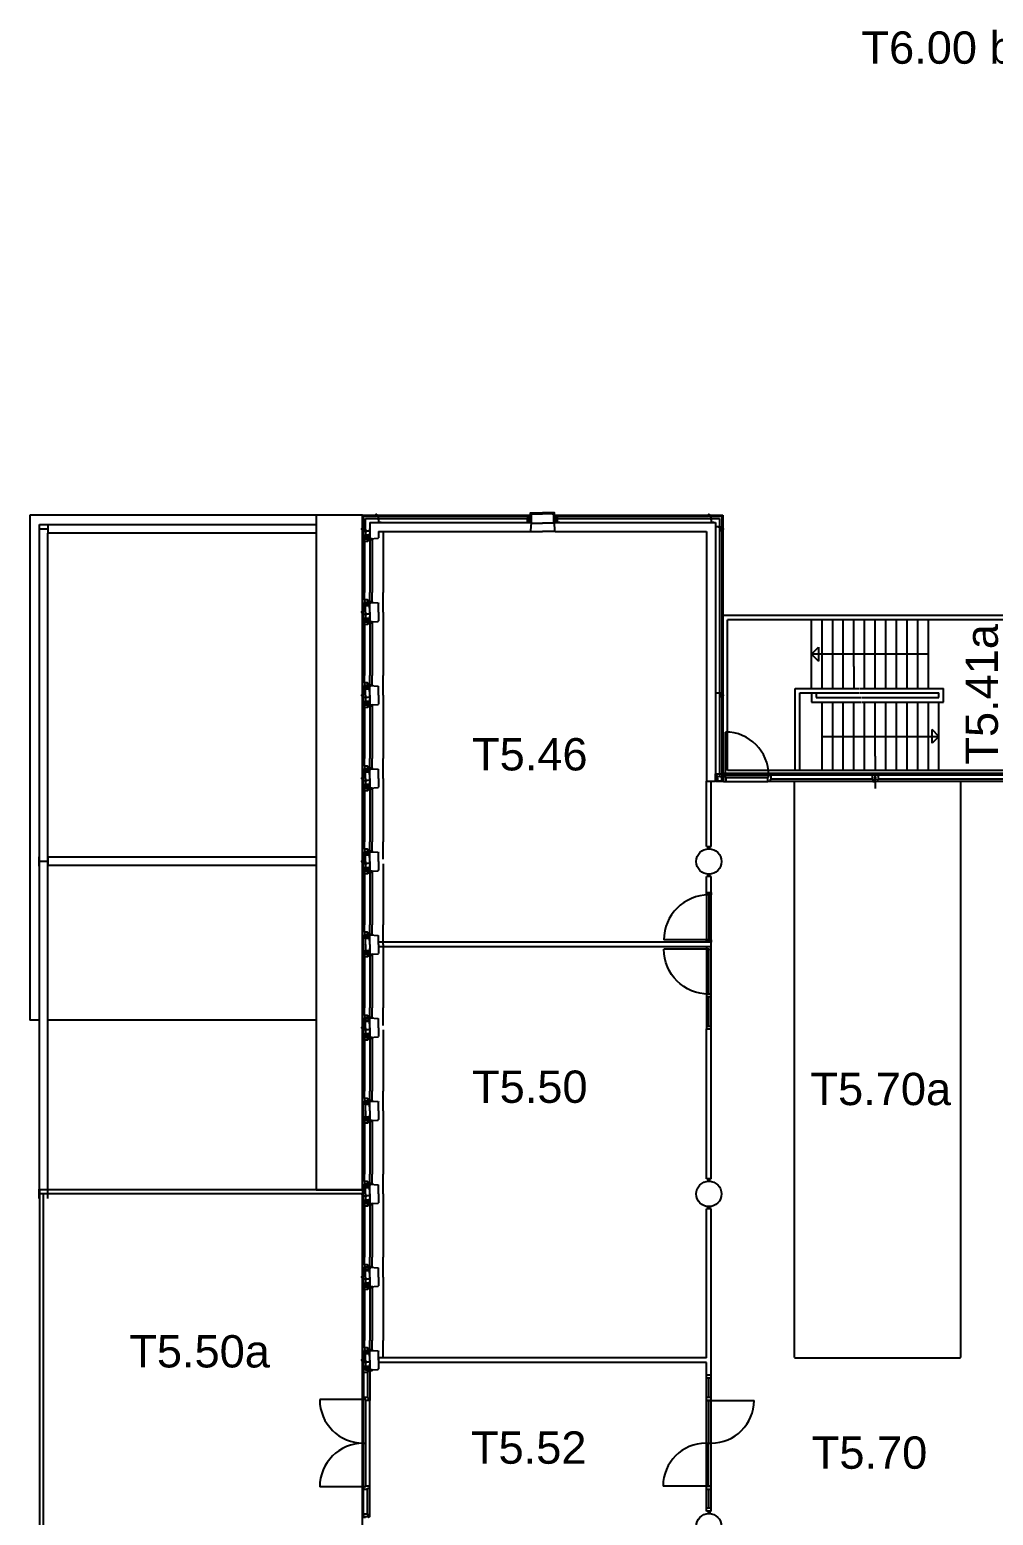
# Model space of a CAD drawing. Header units: millimetres. Extents: x 36149 to 140291, y 28900 to 90465.
# Drawn here: x 37724 to 58579, y 58289 to 90465 of the extents above; entities that cross this region are included whole.
import ezdxf
from ezdxf.enums import TextEntityAlignment as Align

# ---------------------------------------------------------------- set-up
doc = ezdxf.new("R2010")
doc.units = ezdxf.units.MM
doc.linetypes.add('HIDDEN2', pattern=[4.7625, 3.175, -1.5875])
doc.layers.get('0').update_dxf_attribs({"linetype": 'CONTINUOUS'})
for name, color, linetype in [('AL2100_BUITENWANDEN', 3, 'CONTINUOUS'), ('AL2200_BINNENWANDEN', 2, 'CONTINUOUS'), ('AL2400_TRAPPEN', 1, 'CONTINUOUS'), ('AL2800_KONSTRUKTIES', 1, 'CONTINUOUS'), ('AL3100_BUITENWANDOPENINGEN', 1, 'CONTINUOUS'), ('AL3200_BINNENWANDOPENINGEN', 1, 'CONTINUOUS'), ('AL3500_TOEBEHOREN-KOZIJNEN', 1, 'CONTINUOUS'), ('AL4600_RUIMTENUMMERS', 2, 'CONTINUOUS'), ('AL8100_INRVERKEERSRUIMTE', 250, 'HIDDEN2')]:
    doc.layers.add(name, color=color, linetype=linetype)
doc.styles.add('Arial', font='arial.ttf')

# ---------------------------------------------------------------- blocks, each defined once
blk = doc.blocks.new('MERK-E')
at = {"layer": 'AL2800_KONSTRUKTIES'}
blk.add_line((-3600, -1730.5), (-3600, -1580.5), dxfattribs=at)
at = {"layer": 'AL3100_BUITENWANDOPENINGEN'}
for p, q in [((-6890, -1869.5), (-6890, -1910.5)), ((-310, -1910.5), (-6890, -1910.5)), ((-6840, -1730.5), (-3650, -1730.5)), ((-6823, -1781.5), (-3667, -1781.5)), ((-6823, -1869.5), (-3667, -1869.5)), ((-3667, -1869.5), (-3667, -1781.5)), ((-3667, -1781.5), (-3650, -1781.5)), ((-3600, -1869.5), (-3667, -1869.5)), ((-3650, -1781.5), (-3650, -1730.5)), ((-3650, -1730.5), (-3600, -1730.5)), ((-3610, -1770.5), (-3600, -1770.5)), ((-3610, -1770.5), (-3610, -1829.5)), ((-3600, -1829.5), (-3610, -1829.5)), ((-3600, -1730.5), (-3600, -1770.5)), ((-3550, -1730.5), (-3600, -1730.5)), ((-3590, -1770.5), (-3600, -1770.5)), ((-3600, -1829.5), (-3600, -1869.5)), ((-3600, -1829.5), (-3590, -1829.5)), ((-3600, -1869.5), (-3533, -1869.5)), ((-3590, -1770.5), (-3590, -1829.5)), ((-3550, -1730.5), (-1327, -1730.5)), ((-3550, -1781.5), (-3550, -1730.5)), ((-3533, -1781.5), (-3550, -1781.5)), ((-3533, -1781.5), (-1344, -1781.5)), ((-3533, -1869.5), (-3533, -1781.5)), ((-3533, -1869.5), (-1344, -1869.5)), ((-1344, -1781.5), (-1327, -1781.5)), ((-1344, -1869.5), (-1344, -1781.5)), ((-1294, -1869.5), (-1344, -1869.5)), ((-1327, -1730.5), (-1277, -1730.5)), ((-1327, -1781.5), (-1327, -1730.5)), ((-1277, -1818.5), (-1294, -1818.5)), ((-1294, -1818.5), (-1294, -1869.5)), ((-360, -1869.5), (-1294, -1869.5)), ((-377, -1730.5), (-1277, -1730.5)), ((-1277, -1730.5), (-1277, -1818.5)), ((-377, -1818.5), (-1277, -1818.5)), ((-360, -1869.5), (-360, -2803.5)), ((-310, -1869.5), (-310, -1910.5))]:
    blk.add_line(p, q, dxfattribs=at)
blk.add_arc((-360, -1869.5), 934, 180, 270, dxfattribs=at)
blk = doc.blocks.new('VIER')
at = {"layer": 'AL2100_BUITENWANDEN'}
for p, q in [((159, 838), (159, 1056)), ((612, 628), (612, 1056)), ((177, 808), (159, 808)), ((182, 778), (159, 798)), ((159, 778), (182, 798)), ((182, 798), (159, 798)), ((182, 778), (159, 778)), ((179, 650), (159, 670)), ((179, 670), (159, 650)), ((179, 670), (159, 670)), ((179, 650), (159, 650)), ((177, 643), (177, 808)), ((229, 628), (229, 793)), ((236, 775), (236, 755)), ((236, 685), (236, 665)), ((319, 628), (319, 838)), ((319, 838), (499, 828)), ((499, 828), (509, 818)), ((509, 628), (509, 818)), ((177, 643), (159, 643)), ((177, 613), (159, 613)), ((179, 605), (159, 605)), ((159, 585), (179, 605)), ((179, 585), (159, 605)), ((179, 585), (159, 585)), ((182, 478), (159, 478)), ((159, 478), (182, 458)), ((182, 478), (159, 458)), ((182, 458), (159, 458)), ((177, 448), (159, 448)), ((159, 418), (159, 199)), ((177, 448), (177, 613)), ((229, 628), (229, 463)), ((236, 480), (236, 500)), ((319, 628), (319, 418)), ((319, 418), (499, 428)), ((499, 428), (509, 438)), ((509, 628), (509, 438)), ((612, 628), (612, 199))]:
    blk.add_line(p, q, dxfattribs=at)
blk.add_lwpolyline([(179, 578), (179, 623), (143, 623, -0.414214), (139, 627), (139, 629, -0.414214), (143, 633), (179, 633), (179, 678)], format="xyb", dxfattribs=at)
for points in [[(226, 793), (226, 818), (159, 818), (159, 838)], [(159, 643), (159, 808)], [(259, 768), (182, 768), (182, 818)], [(259, 678), (182, 678), (182, 578)], [(314, 713), (314, 763), (214, 763)], [(314, 623), (314, 673), (214, 673)], [(159, 448), (159, 613)], [(226, 463), (226, 438), (159, 438), (159, 418)], [(259, 488), (182, 488), (182, 438)], [(314, 543), (314, 493), (214, 493)]]:
    blk.add_lwpolyline(points, dxfattribs=at)
at = {"layer": 'AL3100_BUITENWANDOPENINGEN'}
for p, q in [((205, 895), (205, 1056)), ((319, 878), (319, 1056)), ((369, 856), (369, 1056)), ((205, 361), (205, 199)), ((319, 378), (319, 199)), ((369, 399), (369, 199))]:
    blk.add_line(p, q, dxfattribs=at)
for points in [[(224, 828), (224, 838), (289, 838), (289, 828), (299, 828), (299, 838), (319, 838), (319, 878), (268, 878), (268, 895), (205, 895), (205, 828)], [(229, 793), (319, 793), (319, 808), (309, 808), (309, 823), (319, 823), (319, 838), (299, 838), (299, 828), (289, 828), (289, 838), (229, 838)], [(269, 793), (269, 790), (316, 790), (316, 743), (319, 743), (319, 793)], [(319, 856), (369, 856), (369, 837), (319, 841)], [(224, 428), (224, 418), (289, 418), (289, 428), (299, 428), (299, 418), (319, 418), (319, 378), (268, 378), (268, 361), (205, 361), (205, 428)], [(229, 463), (319, 463), (319, 448), (309, 448), (309, 433), (319, 433), (319, 418), (299, 418), (299, 428), (289, 428), (289, 418), (229, 418)], [(269, 463), (269, 466), (316, 466), (316, 513), (319, 513), (319, 463)], [(319, 399), (369, 399), (369, 418), (319, 415)]]:
    blk.add_lwpolyline(points, close=True, dxfattribs=at)
at = {"layer": 'AL3500_TOEBEHOREN-KOZIJNEN'}
for points in [[(309, 823), (319, 823), (319, 808), (309, 808)], [(329, 840), (329, 846), (319, 846), (319, 841)], [(309, 433), (319, 433), (319, 448), (309, 448)], [(329, 415), (329, 410), (319, 410), (319, 415)]]:
    blk.add_lwpolyline(points, close=True, dxfattribs=at)
blk = doc.blocks.new('23-1')
for p, q in [((-42.5, -279.5), (-22.5, -300)), ((-42.5, -300), (-22.5, -279.5)), ((-42.5, -279.5), (-42.5, -300)), ((-22.5, -279.5), (-22.5, -300)), ((-15, -282), (-15, -300)), ((15, -282), (15, -300)), ((22.5, -279.5), (22.5, -300)), ((42.5, -279.5), (22.5, -300)), ((22.5, -279.5), (42.5, -300)), ((42.5, -222.5), (62.5, -222.5)), ((42.5, -279.5), (42.5, -300))]:
    blk.add_line(p, q)
for points in [[(50, -200), (50, -277), (-50, -277)], [(105, -145), (55, -145), (55, -245)]]:
    blk.add_lwpolyline(points)
blk.add_lwpolyline([(-50, -279.5), (-5, -279.5), (-5, -316, 0.4142136), (-1, -320), (1, -320, 0.4142136), (5, -316), (5, -279.5), (50, -279.5)], format="xyb")
blk = doc.blocks.new('23E')
at = {"layer": 'AL2100_BUITENWANDEN'}
for p, q in [((-260, -10), (-270, 0)), ((-312.5, -272.5), (-332.5, -272.5)), ((-250, -190), (-260, -10)), ((-300, -327), (-300, -350)), ((-300, -350), (-280, -327)), ((-300, -327), (-280, -350)), ((-280, -327), (-280, -350)), ((-270, -332), (-270, -350)), ((-240, -400), (0, -400))]:
    blk.add_line(p, q, dxfattribs=at)
for points in [[(-375, -195), (-325, -195), (-325, -295)], [(-320, -250), (-320, -327), (-260, -327)], [(-285, -303), (-260, -303), (-260, -400), (-240, -400)]]:
    blk.add_lwpolyline(points, dxfattribs=at)
at = {"layer": 'AL3100_BUITENWANDOPENINGEN'}
for p, q in [((-270, 0), (0, 0)), ((-247, -180), (0, -180)), ((-210, -379), (0, -379))]:
    blk.add_line(p, q, dxfattribs=at)
for points in [[(-295, -240), (-298, -240), (-298, -193), (-345, -193), (-345, -190), (-295, -190)], [(-295, -300), (-295, -190), (-280, -190), (-280, -200), (-265, -200), (-265, -190), (-250, -190), (-250, -210), (-260, -210), (-260, -220), (-250, -220), (-250, -300)], [(-210, -379), (-250, -379), (-250, -180), (-247, -180), (-247, -376), (-210, -376)]]:
    blk.add_lwpolyline(points, close=True, dxfattribs=at)
at = {"layer": 'AL3500_TOEBEHOREN-KOZIJNEN'}
blk.add_lwpolyline([(-265, -200), (-265, -190), (-280, -190), (-280, -200)], close=True, dxfattribs=at)
blk = doc.blocks.new('23D-2')
at = {"layer": 'AL2100_BUITENWANDEN'}
for p, q in [((223, 88), (223, 108)), ((275, 30), (230, 30)), ((300, 86), (277, 66)), ((277, 86), (300, 66)), ((277, 86), (300, 86)), ((277, 66), (300, 66)), ((282, 55), (300, 55)), ((-40, -70), (-50, -60)), ((130, -70), (-40, -70)), ((140, -60), (130, -70))]:
    blk.add_line(p, q, dxfattribs=at)
for points in [[(145, 150), (145, 100), (245, 100)], [(200, 95), (277, 95), (277, 45)]]:
    blk.add_lwpolyline(points, dxfattribs=at)
at = {"layer": 'AL3100_BUITENWANDOPENINGEN'}
for p, q in [((360, 70), (310, 70)), ((310, 70), (310, 50)), ((310, 50), (320, 50)), ((320, 50), (320, -40)), ((360, 18), (360, 70)), ((377, 18), (360, 18)), ((377, -70), (377, 18)), ((154, -60), (154, -70)), ((310, -60), (154, -60)), ((310, -70), (154, -70)), ((310, -40), (310, -50)), ((320, -40), (310, -40)), ((310, -50), (320, -50)), ((310, -70), (310, -60)), ((320, -50), (320, -70)), ((320, -70), (377, -70))]:
    blk.add_line(p, q, dxfattribs=at)
for points in [[(140, 95), (143, 95), (143, 48), (190, 48), (190, 45), (140, 45)], [(140, 45), (190, 45), (190, -60), (140, -60)], [(320, -50), (310, -50), (310, -40), (320, -40), (320, 45), (275, 45), (275, -60), (320, -60)]]:
    blk.add_lwpolyline(points, close=True, dxfattribs=at)
at = {"layer": 'AL3500_TOEBEHOREN-KOZIJNEN'}
blk.add_lwpolyline([(150, 0), (140, 0), (140, -15), (150, -15)], close=True, dxfattribs=at)
blk = doc.blocks.new('AH28HA20')
for points in [[(-100, 95), (100, 95)], [(0, -95), (0, 95)], [(-100, -95), (100, -95)]]:
    blk.add_lwpolyline(points)
blk = doc.blocks.new('door')
at = {"flags": 128}
for points in [[(234274, 53069), (234274, 54044)], [(235249, 53069), (234274, 53069)]]:
    blk.add_lwpolyline(points, dxfattribs=at)
for points in [[(234224, 53019), (234224, 53119), (234274, 53119), (234274, 53019)], [(235249, 53019), (235249, 53119), (235299, 53119), (235299, 53019)]]:
    blk.add_lwpolyline(points, close=True)
blk.add_arc((234274, 53069), 975, 0, 90)

msp = doc.modelspace()

# ---------------------------------------------------------------- linework, layer by layer
at = {"layer": 'AL2100_BUITENWANDEN'}
for p, q in [((37724, 79950), (37724, 69011)), ((43924, 79950), (37724, 79950)), ((44924, 79950), (44924, 79665)), ((44924, 79950), (45209, 79950)), ((44942, 79932), (44942, 79665)), ((44942, 79932), (45209, 79932)), ((44994, 79880), (48529, 79880)), ((44994, 79650), (44994, 79880)), ((45239, 79950), (48554, 79950)), ((45239, 79932), (48554, 79932)), ((49094, 79950), (52409, 79950)), ((49094, 79932), (52409, 79932)), ((49119, 79880), (52654, 79880)), ((52439, 79950), (52724, 79950)), ((52439, 79932), (52706, 79932)), ((52654, 79880), (52654, 74281)), ((52706, 79932), (52706, 79665)), ((52724, 79950), (52724, 79665)), ((44945, 79693), (44924, 79693)), ((44924, 79693), (44945, 79673)), ((44945, 79693), (44924, 79673)), ((44945, 79673), (44924, 79673)), ((44942, 79665), (44924, 79665)), ((44942, 79635), (44924, 79635)), ((44945, 79628), (44924, 79608)), ((44945, 79608), (44924, 79628)), ((44945, 79628), (44924, 79628)), ((44945, 79608), (44924, 79608)), ((44947, 79500), (44924, 79480)), ((44924, 79500), (44947, 79480)), ((44947, 79500), (44924, 79500)), ((44947, 79480), (44924, 79480)), ((44942, 79635), (44942, 79470)), ((44994, 79650), (44994, 79485)), ((45002, 79593), (45002, 79613)), ((45002, 79503), (45002, 79523)), ((45084, 79790), (48574, 79790)), ((45084, 79790), (45084, 79440)), ((45274, 79600), (48554, 79600)), ((45274, 79600), (45274, 79460)), ((45377, 79600), (45377, 79222)), ((49074, 79790), (52564, 79790)), ((49094, 79600), (52374, 79600)), ((52374, 79600), (52374, 74190)), ((52564, 79790), (52564, 74190)), ((52706, 79635), (52706, 76065)), ((52724, 79635), (52724, 76065)), ((44942, 79470), (44924, 79470)), ((44924, 79440), (44924, 79222)), ((45084, 79440), (45264, 79450)), ((45264, 79450), (45274, 79460)), ((52706, 76035), (52706, 74305)), ((52724, 76035), (52724, 74305)), ((44924, 72660), (44924, 72878)), ((45377, 72498), (45377, 72878)), ((44942, 72630), (44924, 72630)), ((44947, 72600), (44924, 72620)), ((44924, 72600), (44947, 72620)), ((44947, 72620), (44924, 72620)), ((44947, 72600), (44924, 72600)), ((44945, 72493), (44924, 72473)), ((44924, 72493), (44945, 72473)), ((44945, 72493), (44924, 72493)), ((44945, 72473), (44924, 72473)), ((44942, 72465), (44924, 72465)), ((44942, 72435), (44924, 72435)), ((44945, 72428), (44924, 72428)), ((44945, 72408), (44924, 72428)), ((44945, 72428), (44924, 72408)), ((44945, 72408), (44924, 72408)), ((44942, 72630), (44942, 72465)), ((44942, 72435), (44942, 72270)), ((44994, 72450), (44994, 72615)), ((44994, 72450), (44994, 72285)), ((45002, 72598), (45002, 72578)), ((45002, 72393), (45002, 72413)), ((45084, 72660), (45264, 72650)), ((45084, 72450), (45084, 72660)), ((45084, 72450), (45084, 72240)), ((45264, 72650), (45274, 72640)), ((45274, 72450), (45274, 72640)), ((45274, 72450), (45274, 72260)), ((45377, 72398), (45377, 72022)), ((44947, 72300), (44924, 72300)), ((44924, 72300), (44947, 72280)), ((44947, 72300), (44924, 72280)), ((44947, 72280), (44924, 72280)), ((44942, 72270), (44924, 72270)), ((44924, 72240), (44924, 72022)), ((45002, 72303), (45002, 72323)), ((45084, 72240), (45264, 72250)), ((45264, 72250), (45274, 72260)), ((44924, 70860), (44924, 71078)), ((44942, 70830), (44924, 70830)), ((44947, 70800), (44924, 70820)), ((44924, 70800), (44947, 70820)), ((44947, 70820), (44924, 70820)), ((44947, 70800), (44924, 70800)), ((44942, 70650), (44942, 70830)), ((44994, 70650), (44994, 70815)), ((45002, 70798), (45002, 70778)), ((45084, 70860), (45264, 70850)), ((45084, 70650), (45084, 70860)), ((45264, 70850), (45274, 70840)), ((45274, 70650), (45274, 70840)), ((45377, 70650), (45377, 71078)), ((44947, 70500), (44924, 70500)), ((44924, 70500), (44947, 70480)), ((44947, 70500), (44924, 70480)), ((44947, 70480), (44924, 70480)), ((44942, 70470), (44924, 70470)), ((44942, 70650), (44942, 70470)), ((44994, 70650), (44994, 70485)), ((45002, 70503), (45002, 70523)), ((45084, 70650), (45084, 70440)), ((45274, 70650), (45274, 70460)), ((45377, 70650), (45377, 70222)), ((44924, 70440), (44924, 70222)), ((45084, 70440), (45264, 70450)), ((45264, 70450), (45274, 70460)), ((44924, 69060), (44924, 69278)), ((45377, 68900), (45377, 69278)), ((37934, 69011), (37724, 69011)), ((43924, 69011), (38114, 69011)), ((44942, 69030), (44924, 69030)), ((44947, 69000), (44924, 69020)), ((44924, 69000), (44947, 69020)), ((44947, 69020), (44924, 69020)), ((44947, 69000), (44924, 69000)), ((44945, 68893), (44924, 68873)), ((44924, 68893), (44945, 68873)), ((44945, 68893), (44924, 68893)), ((44945, 68873), (44924, 68873)), ((44942, 68865), (44924, 68865)), ((44942, 69030), (44942, 68865)), ((44994, 68850), (44994, 69015)), ((45002, 68998), (45002, 68978)), ((45084, 69060), (45264, 69050)), ((45084, 68850), (45084, 69060)), ((45264, 69050), (45274, 69040)), ((45274, 68850), (45274, 69040)), ((44942, 68835), (44924, 68835)), ((44945, 68828), (44924, 68828)), ((44945, 68808), (44924, 68828)), ((44945, 68828), (44924, 68808)), ((44945, 68808), (44924, 68808)), ((44947, 68700), (44924, 68700)), ((44924, 68700), (44947, 68680)), ((44947, 68700), (44924, 68680)), ((44947, 68680), (44924, 68680)), ((44942, 68670), (44924, 68670)), ((44924, 68640), (44924, 68422)), ((44942, 68835), (44942, 68670)), ((44994, 68850), (44994, 68685)), ((45002, 68793), (45002, 68813)), ((45002, 68703), (45002, 68723)), ((45084, 68850), (45084, 68640)), ((45084, 68640), (45264, 68650)), ((45264, 68650), (45274, 68660)), ((45274, 68850), (45274, 68660)), ((45377, 68800), (45377, 68422)), ((44924, 67260), (44924, 67478)), ((45084, 67260), (45264, 67250)), ((45084, 67050), (45084, 67260)), ((45264, 67250), (45274, 67240)), ((45377, 67050), (45377, 67478)), ((44942, 67230), (44924, 67230)), ((44947, 67200), (44924, 67220)), ((44924, 67200), (44947, 67220)), ((44947, 67220), (44924, 67220)), ((44947, 67200), (44924, 67200)), ((44942, 67050), (44942, 67230)), ((44942, 67050), (44942, 66870)), ((44994, 67050), (44994, 67215)), ((44994, 67050), (44994, 66885)), ((45002, 67198), (45002, 67178)), ((45084, 67050), (45084, 66840)), ((45274, 67050), (45274, 67240)), ((45274, 67050), (45274, 66860)), ((45377, 67050), (45377, 66622)), ((44947, 66900), (44924, 66900)), ((44924, 66900), (44947, 66880)), ((44947, 66900), (44924, 66880)), ((44947, 66880), (44924, 66880)), ((44942, 66870), (44924, 66870)), ((44924, 66840), (44924, 66622)), ((45002, 66903), (45002, 66923)), ((45084, 66840), (45264, 66850)), ((45264, 66850), (45274, 66860)), ((44924, 61860), (44924, 62078)), ((44942, 61830), (44924, 61830)), ((44947, 61820), (44924, 61820)), ((44924, 61800), (44947, 61820)), ((44947, 61800), (44924, 61820)), ((44947, 61800), (44924, 61800)), ((44942, 61830), (44942, 61665)), ((44994, 61650), (44994, 61815)), ((45002, 61798), (45002, 61778)), ((45084, 61650), (45084, 61860)), ((45084, 61860), (45264, 61850)), ((45264, 61850), (45274, 61840)), ((45274, 61650), (45274, 61840)), ((45377, 61700), (45377, 62078)), ((44945, 61693), (44924, 61693)), ((44924, 61693), (44945, 61673)), ((44945, 61693), (44924, 61673)), ((44945, 61673), (44924, 61673)), ((44942, 61665), (44924, 61665)), ((44942, 61635), (44924, 61635)), ((44945, 61628), (44924, 61608)), ((44945, 61608), (44924, 61628)), ((44945, 61628), (44924, 61628)), ((44945, 61608), (44924, 61608)), ((44947, 61500), (44924, 61480)), ((44924, 61500), (44947, 61480)), ((44947, 61500), (44924, 61500)), ((44947, 61480), (44924, 61480)), ((44942, 61470), (44924, 61470)), ((44942, 61635), (44942, 61470)), ((44994, 61650), (44994, 61485)), ((45002, 61593), (45002, 61613)), ((45002, 61503), (45002, 61523)), ((45084, 61650), (45084, 61440)), ((45264, 61450), (45274, 61460)), ((45274, 61650), (45274, 61460)), ((44924, 58260), (44924, 61440)), ((45084, 61440), (45264, 61450))]:
    msp.add_line(p, q, dxfattribs=at)
for points in [[(44945, 79700), (44945, 79655), (44908, 79655, 0.414214), (44904, 79651), (44904, 79649, 0.414214), (44908, 79645), (44945, 79645), (44945, 79600)], [(44945, 72500), (44945, 72455), (44908, 72455, 0.414214), (44904, 72451), (44904, 72449, 0.414214), (44908, 72445), (44945, 72445), (44945, 72400)], [(44945, 68900), (44945, 68855), (44908, 68855, 0.414214), (44904, 68851), (44904, 68849, 0.414214), (44908, 68845), (44945, 68845), (44945, 68800)], [(44945, 61700), (44945, 61655), (44908, 61655, 0.414214), (44904, 61651), (44904, 61649, 0.414214), (44908, 61645), (44945, 61645), (44945, 61600)]]:
    msp.add_lwpolyline(points, format="xyb", dxfattribs=at)
for points in [[(44924, 79635), (44924, 79470)], [(44991, 79485), (44991, 79460), (44924, 79460), (44924, 79440)], [(45024, 79600), (44947, 79600), (44947, 79700)], [(45024, 79510), (44947, 79510), (44947, 79460)], [(45079, 79655), (45079, 79605), (44979, 79605)], [(45079, 79565), (45079, 79515), (44979, 79515)], [(44991, 72615), (44991, 72640), (44924, 72640), (44924, 72660)], [(44924, 72630), (44924, 72465)], [(44924, 72435), (44924, 72270)], [(45024, 72590), (44947, 72590), (44947, 72640)], [(45024, 72400), (44947, 72400), (44947, 72500)], [(45079, 72535), (45079, 72585), (44979, 72585)], [(45079, 72455), (45079, 72405), (44979, 72405)], [(44991, 72285), (44991, 72260), (44924, 72260), (44924, 72240)], [(45024, 72310), (44947, 72310), (44947, 72260)], [(45079, 72365), (45079, 72315), (44979, 72315)], [(44991, 70815), (44991, 70840), (44924, 70840), (44924, 70860)], [(44924, 70650), (44924, 70830)], [(45024, 70790), (44947, 70790), (44947, 70840)], [(44924, 70650), (44924, 70470)], [(44991, 70485), (44991, 70460), (44924, 70460), (44924, 70440)], [(45024, 70510), (44947, 70510), (44947, 70460)], [(45079, 70735), (45079, 70785), (44979, 70785)], [(45079, 70565), (45079, 70515), (44979, 70515)], [(44991, 69015), (44991, 69040), (44924, 69040), (44924, 69060)], [(44924, 69030), (44924, 68865)], [(45024, 68990), (44947, 68990), (44947, 69040)], [(45024, 68800), (44947, 68800), (44947, 68900)], [(45079, 68935), (45079, 68985), (44979, 68985)], [(44924, 68835), (44924, 68670)], [(44991, 68685), (44991, 68660), (44924, 68660), (44924, 68640)], [(45024, 68710), (44947, 68710), (44947, 68660)], [(45079, 68855), (45079, 68805), (44979, 68805)], [(45079, 68765), (45079, 68715), (44979, 68715)], [(44991, 67215), (44991, 67240), (44924, 67240), (44924, 67260)], [(44924, 67050), (44924, 67230)], [(44924, 67050), (44924, 66870)], [(45024, 67190), (44947, 67190), (44947, 67240)], [(45079, 67135), (45079, 67185), (44979, 67185)], [(45079, 66965), (45079, 66915), (44979, 66915)], [(44991, 66885), (44991, 66860), (44924, 66860), (44924, 66840)], [(45024, 66910), (44947, 66910), (44947, 66860)], [(44991, 61815), (44991, 61840), (44924, 61840), (44924, 61860)], [(44924, 61830), (44924, 61665)], [(45024, 61790), (44947, 61790), (44947, 61840)], [(45079, 61735), (45079, 61785), (44979, 61785)], [(44924, 61635), (44924, 61470)], [(44991, 61485), (44991, 61460), (44924, 61460), (44924, 61440)], [(45024, 61600), (44947, 61600), (44947, 61700)], [(45024, 61510), (44947, 61510), (44947, 61460)], [(45079, 61655), (45079, 61605), (44979, 61605)], [(45079, 61565), (45079, 61515), (44979, 61515)]]:
    msp.add_lwpolyline(points, dxfattribs=at)
for centre in [(52424, 72450), (52424, 65250), (52424, 58050)]:
    msp.add_circle(centre, 275, dxfattribs=at)
at = {"layer": 'AL2200_BINNENWANDEN'}
for p, q in [((52374, 72775), (52374, 74190)), ((52474, 72775), (52474, 74181)), ((52374, 72775), (52474, 72775)), ((52406, 72724), (52406, 72775)), ((52442, 72724), (52442, 72775)), ((52474, 72125), (52374, 72125)), ((52374, 71775), (52374, 72125)), ((52406, 72125), (52406, 72176)), ((52442, 72125), (52442, 72176)), ((52474, 71775), (52474, 72125)), ((52374, 71775), (52474, 71775)), ((52474, 70700), (45274, 70700)), ((52474, 70600), (45274, 70600)), ((52474, 70600), (52474, 70700)), ((52374, 65575), (52374, 68825)), ((52374, 68825), (52474, 68825)), ((52474, 65575), (52474, 68825)), ((52474, 65575), (52374, 65575)), ((52406, 65524), (52406, 65575)), ((52442, 65524), (52442, 65575)), ((52374, 61700), (52374, 64925)), ((52474, 64925), (52374, 64925)), ((52406, 64925), (52406, 64976)), ((52442, 64925), (52442, 64976)), ((52474, 61325), (52474, 64925)), ((45274, 61700), (45274, 61600)), ((52374, 61700), (45274, 61700)), ((52374, 61600), (45274, 61600)), ((52374, 61325), (52374, 61600)), ((52406, 58375), (52406, 58324)), ((52442, 58375), (52442, 58324))]:
    msp.add_line(p, q, dxfattribs=at)
at = {"layer": 'AL2400_TRAPPEN'}
for p, q in [((52724, 74320), (52724, 77781)), ((59324, 77781), (52727, 77781)), ((52824, 74420), (52824, 77681)), ((59224, 77681), (52827, 77681)), ((54644, 76200), (54644, 77681)), ((54874, 76200), (54874, 77681)), ((55104, 76200), (55104, 77681)), ((55334, 77307), (55334, 77681)), ((55564, 76674), (55564, 77681)), ((55794, 76200), (55794, 77681)), ((56024, 76200), (56024, 77681)), ((56254, 76200), (56254, 77681)), ((56484, 76200), (56484, 77681)), ((56714, 76200), (56714, 77681)), ((56944, 76200), (56944, 77681)), ((57174, 76200), (57174, 77681)), ((55334, 76200), (55334, 77307)), ((54644, 76940), (54794, 77090)), ((57174, 76940), (54644, 76940)), ((54644, 76940), (54794, 76790)), ((54794, 77090), (54794, 76790)), ((55564, 76674), (55564, 76200)), ((54289, 74420), (54289, 76200)), ((54289, 76200), (55674, 76200)), ((54389, 74420), (54389, 76100)), ((54389, 76100), (55674, 76100)), ((54644, 76100), (54644, 75900)), ((54744, 76100), (54744, 76000)), ((54744, 76000), (55715, 76000)), ((55688, 76200), (57504, 76200)), ((55688, 76100), (57404, 76100)), ((55728, 76000), (57404, 76000)), ((57404, 76000), (57404, 76100)), ((57504, 75900), (57504, 76200)), ((54644, 75900), (55715, 75900)), ((54874, 74420), (54874, 75900)), ((55104, 74420), (55104, 75900)), ((55334, 74420), (55334, 75900)), ((55564, 74420), (55564, 75900)), ((55728, 75900), (57504, 75900)), ((55794, 75753), (55794, 75900)), ((55794, 74420), (55794, 75753)), ((56024, 74732), (56024, 75900)), ((56254, 74420), (56254, 75900)), ((56484, 74420), (56484, 75900)), ((56714, 74420), (56714, 75900)), ((56944, 74420), (56944, 75900)), ((57174, 74420), (57174, 75900)), ((57404, 74420), (57404, 75900)), ((57404, 75160), (57254, 75310)), ((57254, 75010), (57254, 75310)), ((54874, 75160), (57404, 75160)), ((57404, 75160), (57254, 75010)), ((56024, 74732), (56024, 74420)), ((59224, 74420), (52824, 74420)), ((59324, 74320), (52724, 74320))]:
    msp.add_line(p, q, dxfattribs=at)
at = {"layer": 'AL2800_KONSTRUKTIES'}
for p, q in [((37934, 65340), (37934, 79740)), ((43924, 79740), (37934, 79740)), ((38114, 65340), (38114, 79560)), ((43924, 79560), (38114, 79560)), ((56024, 74181), (56024, 74031)), ((56024, 74181), (56024, 74031)), ((43924, 72540), (38114, 72540)), ((43924, 72360), (38114, 72360)), ((37934, 65340), (37934, 57960)), ((44924, 65340), (37934, 65340)), ((38024, 58050), (38024, 65250)), ((44924, 65250), (38119, 65250)), ((44924, 58050), (44924, 65250))]:
    msp.add_line(p, q, dxfattribs=at)
msp.add_lwpolyline([(43924, 65340), (44924, 65340), (44924, 79950), (43924, 79950), (43924, 65340)], dxfattribs=at)
at = {"layer": 'AL3100_BUITENWANDOPENINGEN'}
for p, q in [((44924, 79222), (44924, 78278)), ((44970, 79383), (44970, 79222)), ((44970, 79222), (44970, 78278)), ((45084, 79400), (45084, 79222)), ((45084, 79222), (45084, 78278)), ((45134, 79422), (45134, 79221)), ((45134, 79222), (45134, 78278)), ((45377, 79222), (45377, 78278)), ((44924, 77422), (44924, 76478)), ((44970, 77422), (44970, 76478)), ((45084, 77422), (45084, 76478)), ((45134, 77422), (45134, 76478)), ((45377, 77422), (45377, 76478)), ((44924, 75622), (44924, 74678)), ((44970, 75622), (44970, 74678)), ((45084, 75622), (45084, 74678)), ((45134, 75622), (45134, 74678)), ((45377, 75622), (45377, 74678)), ((44924, 73822), (44924, 72878)), ((44924, 73822), (44924, 72878)), ((44970, 73822), (44970, 72878)), ((44970, 73822), (44970, 72878)), ((45084, 73822), (45084, 72878)), ((45084, 73822), (45084, 72878)), ((45134, 73822), (45134, 72878)), ((45134, 73822), (45134, 72878)), ((45377, 73822), (45377, 72878)), ((44970, 72717), (44970, 72878)), ((45084, 72700), (45084, 72878)), ((45134, 72678), (45134, 72879)), ((44970, 72183), (44970, 72022)), ((45084, 72200), (45084, 72022)), ((45134, 72222), (45134, 72021)), ((44924, 72022), (44924, 71078)), ((44970, 72022), (44970, 71078)), ((45084, 72022), (45084, 71078)), ((45134, 72022), (45134, 71078)), ((45377, 72022), (45377, 71078)), ((44970, 70917), (44970, 71078)), ((45084, 70900), (45084, 71078)), ((45134, 70878), (45134, 71079)), ((44924, 70222), (44924, 69278)), ((44970, 70383), (44970, 70222)), ((44970, 70222), (44970, 69278)), ((45084, 70400), (45084, 70222)), ((45084, 70222), (45084, 69278)), ((45134, 70422), (45134, 70221)), ((45134, 70222), (45134, 69278)), ((45377, 70222), (45377, 69278)), ((44970, 69117), (44970, 69278)), ((45084, 69100), (45084, 69278)), ((45134, 69078), (45134, 69279)), ((44970, 68583), (44970, 68422)), ((45084, 68600), (45084, 68422)), ((45134, 68622), (45134, 68421)), ((44924, 68422), (44924, 67478)), ((44970, 68422), (44970, 67478)), ((45084, 68422), (45084, 67478)), ((45134, 68422), (45134, 67478)), ((45377, 68422), (45377, 67478)), ((44970, 67317), (44970, 67478)), ((45084, 67300), (45084, 67478)), ((45134, 67278), (45134, 67479)), ((44924, 66622), (44924, 65678)), ((44970, 66783), (44970, 66622)), ((44970, 66622), (44970, 65678)), ((45084, 66800), (45084, 66622)), ((45084, 66622), (45084, 65678)), ((45134, 66822), (45134, 66621)), ((45134, 66622), (45134, 65678)), ((45377, 66622), (45377, 65678)), ((44924, 64822), (44924, 63878)), ((44970, 64822), (44970, 63878)), ((45084, 64822), (45084, 63878)), ((45134, 64822), (45134, 63878)), ((45377, 64822), (45377, 63878)), ((44924, 63022), (44924, 62078)), ((44970, 63022), (44970, 62078)), ((45084, 63022), (45084, 62078)), ((45134, 63022), (45134, 62078)), ((45377, 63022), (45377, 62078)), ((44970, 61917), (44970, 62078)), ((45084, 61900), (45084, 62078)), ((45134, 61878), (45134, 62079)), ((44945, 61383), (44945, 60845)), ((45033, 61383), (45033, 60845)), ((45084, 61400), (45084, 60828)), ((44945, 60845), (45033, 60845)), ((44945, 60795), (44945, 60845)), ((45033, 60845), (45033, 60828)), ((45033, 60828), (45084, 60828)), ((45084, 60828), (45084, 60778)), ((44945, 60795), (44001, 60795)), ((44945, 58906), (44945, 60795)), ((44996, 60795), (44945, 60795)), ((44996, 60778), (44996, 60795)), ((44996, 58923), (44996, 60778)), ((45084, 60778), (44996, 60778)), ((45084, 58923), (45084, 60778)), ((44945, 59850), (44996, 59850)), ((44945, 58906), (44001, 58906)), ((44945, 58906), (44945, 58856)), ((44996, 58906), (44945, 58906)), ((44996, 58923), (44996, 58906)), ((45084, 58923), (44996, 58923)), ((45084, 58873), (45084, 58923)), ((44945, 58856), (45033, 58856)), ((44945, 58317), (44945, 58856)), ((45033, 58856), (45033, 58873)), ((45033, 58873), (45084, 58873)), ((45033, 58317), (45033, 58856)), ((45084, 58300), (45084, 58873))]:
    msp.add_line(p, q, dxfattribs=at)
for points in [[(44994, 79485), (45084, 79485), (45084, 79470), (45074, 79470), (45074, 79455), (45084, 79455), (45084, 79440), (45064, 79440), (45064, 79450), (45054, 79450), (45054, 79440), (44994, 79440)], [(45034, 79485), (45034, 79488), (45081, 79488), (45081, 79535), (45084, 79535), (45084, 79485)], [(44989, 79450), (44989, 79440), (45054, 79440), (45054, 79450), (45064, 79450), (45064, 79440), (45084, 79440), (45084, 79400), (45033, 79400), (45033, 79383), (44970, 79383), (44970, 79450)], [(45084, 79422), (45134, 79422), (45134, 79441), (45084, 79437)], [(44989, 72650), (44989, 72660), (45054, 72660), (45054, 72650), (45064, 72650), (45064, 72660), (45084, 72660), (45084, 72700), (45033, 72700), (45033, 72717), (44970, 72717), (44970, 72650)], [(44994, 72615), (45084, 72615), (45084, 72630), (45074, 72630), (45074, 72645), (45084, 72645), (45084, 72660), (45064, 72660), (45064, 72650), (45054, 72650), (45054, 72660), (44994, 72660)], [(45034, 72615), (45034, 72612), (45081, 72612), (45081, 72565), (45084, 72565), (45084, 72615)], [(45084, 72678), (45134, 72678), (45134, 72659), (45084, 72663)], [(44989, 72250), (44989, 72240), (45054, 72240), (45054, 72250), (45064, 72250), (45064, 72240), (45084, 72240), (45084, 72200), (45033, 72200), (45033, 72183), (44970, 72183), (44970, 72250)], [(44994, 72285), (45084, 72285), (45084, 72270), (45074, 72270), (45074, 72255), (45084, 72255), (45084, 72240), (45064, 72240), (45064, 72250), (45054, 72250), (45054, 72240), (44994, 72240)], [(45034, 72285), (45034, 72288), (45081, 72288), (45081, 72335), (45084, 72335), (45084, 72285)], [(45084, 72222), (45134, 72222), (45134, 72241), (45084, 72237)], [(44989, 70850), (44989, 70860), (45054, 70860), (45054, 70850), (45064, 70850), (45064, 70860), (45084, 70860), (45084, 70900), (45033, 70900), (45033, 70917), (44970, 70917), (44970, 70850)], [(44994, 70815), (45084, 70815), (45084, 70830), (45074, 70830), (45074, 70845), (45084, 70845), (45084, 70860), (45064, 70860), (45064, 70850), (45054, 70850), (45054, 70860), (44994, 70860)], [(45034, 70815), (45034, 70812), (45081, 70812), (45081, 70765), (45084, 70765), (45084, 70815)], [(45084, 70878), (45134, 70878), (45134, 70859), (45084, 70863)], [(44994, 70485), (45084, 70485), (45084, 70470), (45074, 70470), (45074, 70455), (45084, 70455), (45084, 70440), (45064, 70440), (45064, 70450), (45054, 70450), (45054, 70440), (44994, 70440)], [(45034, 70485), (45034, 70488), (45081, 70488), (45081, 70535), (45084, 70535), (45084, 70485)], [(44989, 70450), (44989, 70440), (45054, 70440), (45054, 70450), (45064, 70450), (45064, 70440), (45084, 70440), (45084, 70400), (45033, 70400), (45033, 70383), (44970, 70383), (44970, 70450)], [(45084, 70422), (45134, 70422), (45134, 70441), (45084, 70437)], [(44989, 69050), (44989, 69060), (45054, 69060), (45054, 69050), (45064, 69050), (45064, 69060), (45084, 69060), (45084, 69100), (45033, 69100), (45033, 69117), (44970, 69117), (44970, 69050)], [(44994, 69015), (45084, 69015), (45084, 69030), (45074, 69030), (45074, 69045), (45084, 69045), (45084, 69060), (45064, 69060), (45064, 69050), (45054, 69050), (45054, 69060), (44994, 69060)], [(45034, 69015), (45034, 69012), (45081, 69012), (45081, 68965), (45084, 68965), (45084, 69015)], [(45084, 69078), (45134, 69078), (45134, 69059), (45084, 69063)], [(44989, 68650), (44989, 68640), (45054, 68640), (45054, 68650), (45064, 68650), (45064, 68640), (45084, 68640), (45084, 68600), (45033, 68600), (45033, 68583), (44970, 68583), (44970, 68650)], [(44994, 68685), (45084, 68685), (45084, 68670), (45074, 68670), (45074, 68655), (45084, 68655), (45084, 68640), (45064, 68640), (45064, 68650), (45054, 68650), (45054, 68640), (44994, 68640)], [(45034, 68685), (45034, 68688), (45081, 68688), (45081, 68735), (45084, 68735), (45084, 68685)], [(45084, 68622), (45134, 68622), (45134, 68641), (45084, 68637)], [(44989, 67250), (44989, 67260), (45054, 67260), (45054, 67250), (45064, 67250), (45064, 67260), (45084, 67260), (45084, 67300), (45033, 67300), (45033, 67317), (44970, 67317), (44970, 67250)], [(44994, 67215), (45084, 67215), (45084, 67230), (45074, 67230), (45074, 67245), (45084, 67245), (45084, 67260), (45064, 67260), (45064, 67250), (45054, 67250), (45054, 67260), (44994, 67260)], [(45084, 67278), (45134, 67278), (45134, 67259), (45084, 67263)], [(45034, 67215), (45034, 67212), (45081, 67212), (45081, 67165), (45084, 67165), (45084, 67215)], [(45034, 66885), (45034, 66888), (45081, 66888), (45081, 66935), (45084, 66935), (45084, 66885)], [(44989, 66850), (44989, 66840), (45054, 66840), (45054, 66850), (45064, 66850), (45064, 66840), (45084, 66840), (45084, 66800), (45033, 66800), (45033, 66783), (44970, 66783), (44970, 66850)], [(44994, 66885), (45084, 66885), (45084, 66870), (45074, 66870), (45074, 66855), (45084, 66855), (45084, 66840), (45064, 66840), (45064, 66850), (45054, 66850), (45054, 66840), (44994, 66840)], [(45084, 66822), (45134, 66822), (45134, 66841), (45084, 66837)], [(44989, 61850), (44989, 61860), (45054, 61860), (45054, 61850), (45064, 61850), (45064, 61860), (45084, 61860), (45084, 61900), (45033, 61900), (45033, 61917), (44970, 61917), (44970, 61850)], [(44994, 61815), (45084, 61815), (45084, 61830), (45074, 61830), (45074, 61845), (45084, 61845), (45084, 61860), (45064, 61860), (45064, 61850), (45054, 61850), (45054, 61860), (44994, 61860)], [(45034, 61815), (45034, 61812), (45081, 61812), (45081, 61765), (45084, 61765), (45084, 61815)], [(45084, 61878), (45134, 61878), (45134, 61859), (45084, 61863)], [(44994, 61485), (45084, 61485), (45084, 61470), (45074, 61470), (45074, 61455), (45084, 61455), (45084, 61440), (45064, 61440), (45064, 61450), (45054, 61450), (45054, 61440), (44994, 61440)], [(45034, 61485), (45034, 61488), (45081, 61488), (45081, 61535), (45084, 61535), (45084, 61485)], [(44989, 61450), (44989, 61440), (45054, 61440), (45054, 61450), (45064, 61450), (45064, 61440), (45084, 61440), (45084, 61400), (45033, 61400), (45033, 61383), (44945, 61383), (44945, 61450)], [(45084, 61422), (45134, 61422), (45134, 61441), (45084, 61437)], [(44989, 58250), (44989, 58260), (45054, 58260), (45054, 58250), (45064, 58250), (45064, 58260), (45084, 58260), (45084, 58300), (45033, 58300), (45033, 58317), (44945, 58317), (44945, 58250)]]:
    msp.add_lwpolyline(points, close=True, dxfattribs=at)
for centre, start, end in [((44945, 60795), 180, 270), ((44945, 58906), 90, 180)]:
    msp.add_arc(centre, 944, start, end, dxfattribs=at)
at = {"layer": 'AL3200_BINNENWANDOPENINGEN'}
for p, q in [((52374, 71725), (52374, 70750)), ((52474, 70750), (52474, 71725)), ((52374, 70550), (52374, 69575)), ((52474, 69575), (52474, 70550)), ((52374, 69525), (52374, 68875)), ((52424, 68875), (52424, 69525)), ((52474, 68875), (52474, 69525)), ((52374, 58375), (52374, 61325)), ((52474, 61325), (52374, 61325)), ((52474, 61258), (52374, 61258)), ((52424, 60845), (52424, 61258)), ((52474, 58375), (52474, 61325)), ((52374, 60845), (52474, 60845)), ((52374, 60778), (53402, 60778)), ((52474, 60778), (52374, 60778)), ((52417, 58923), (52424, 60778)), ((52360, 59850), (52474, 59850)), ((52374, 59850), (52474, 59850)), ((52474, 58923), (51433, 58923)), ((52360, 58923), (52474, 58923)), ((52374, 58856), (52474, 58856)), ((52424, 58442), (52424, 58856)), ((52474, 58442), (52374, 58442)), ((52474, 58375), (52374, 58375))]:
    msp.add_line(p, q, dxfattribs=at)
msp.add_lwpolyline([(52374, 68825), (52474, 68825), (52474, 68875), (52374, 68875)], close=True, dxfattribs=at)
for centre, start, end in [((52474, 60778), 270, 0), ((52360, 58923), 90, 180)]:
    msp.add_arc(centre, 927, start, end, dxfattribs=at)
at = {"layer": 'AL8100_INRVERKEERSRUIMTE'}
for p, q in [((54274, 61699), (54274, 74181)), ((57874, 61699), (57874, 74181)), ((54274, 61699), (57874, 61699))]:
    msp.add_line(p, q, dxfattribs=at)

# ---------------------------------------------------------------- block references
at = {"xscale": -1, "rotation": 180}
msp.add_blockref('23E', (48824, 79600), dxfattribs=at)
at = {"rotation": 180}
for name, p in [('23E', (48824, 79600)), ('MERK-E', (52424, 72450))]:
    msp.add_blockref(name, p, dxfattribs=at)
msp.add_blockref('23D-2', (52424, 74250))
at = {"layer": 'AL2100_BUITENWANDEN', "xscale": -1, "rotation": 180}
for name, p in [('23-1', (45224, 79650)), ('23-1', (52424, 79650)), ('VIER', (44765, 78478)), ('VIER', (44765, 76678)), ('VIER', (44765, 74878)), ('VIER', (44765, 65878)), ('VIER', (44765, 64078))]:
    msp.add_blockref(name, p, dxfattribs=at)
at = {"layer": 'AL2100_BUITENWANDEN', "rotation": 90}
for p in [(52424, 79650), (52424, 76050)]:
    msp.add_blockref('23-1', p, dxfattribs=at)
at = {"layer": 'AL2800_KONSTRUKTIES', "xscale": -1, "rotation": 90}
for p in [(38024, 79650), (38024, 72450)]:
    msp.add_blockref('AH28HA20', p, dxfattribs=at)
at = {"layer": 'AL2800_KONSTRUKTIES', "rotation": 90}
for p in [(38024, 72450), (38024, 65250)]:
    msp.add_blockref('AH28HA20', p, dxfattribs=at)
at = {"layer": 'AL3200_BINNENWANDOPENINGEN', "rotation": 90.00000000000001}
msp.add_blockref('door', (105493, -163524), dxfattribs=at)
at = {"layer": 'AL3200_BINNENWANDOPENINGEN', "xscale": -1, "rotation": 90}
msp.add_blockref('door', (105493, 304824), dxfattribs=at)

# ---------------------------------------------------------------- texts
at = {"layer": 'AL4600_RUIMTENUMMERS', "style": 'Arial'}
msp.add_text('T6.00 bereikbaar vanuit T5.51', height=700, dxfattribs=at).set_placement((62249, 90078), align=Align.MIDDLE_CENTER)
msp.add_text('T5.41a', height=700, rotation=90, dxfattribs=at).set_placement((58890, 74548), align=Align.BOTTOM_LEFT)
for s, p in [('T5.46', (47298, 74212)), ('T5.50', (47298, 67012)), ('T5.70a', (54623, 66963)), ('T5.50a', (39879, 61281)), ('T5.52', (47274, 59196)), ('T5.70', (54651, 59087))]:
    msp.add_text(s, height=700, dxfattribs=at).set_placement(p, align=Align.BOTTOM_LEFT)

doc.saveas('drawing.dxf')
